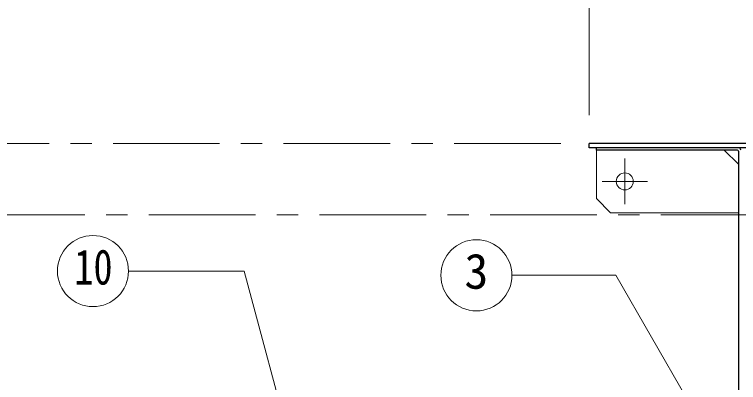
# Model space of a CAD drawing. Units: millimetres at full size, sheet at 1:15; details may follow other scales. Extents: x -3171 to 2904, y -2098 to 2117.
# Drawn here: x -2240 to -1730, y -528 to -270 of the extents above; entities that cross this region are included whole.
import ezdxf
from ezdxf.enums import TextEntityAlignment as Align

# ---------------------------------------------------------------- set-up
doc = ezdxf.new("R2010")
doc.units = ezdxf.units.MM
doc.header["$LTSCALE"] = 15
doc.linetypes.add('CHAIN1', pattern=[8, 5, -1, 1, -1])
doc.layers.add('0-0_ﾚｲﾔ1', color=4, linetype='Continuous', lineweight=9)
doc.styles.add('ＭＳ ゴシック', font='')
doc.styles.get('ＭＳ ゴシック').set_extended_font_data('MS Gothic')

msp = doc.modelspace()

# ---------------------------------------------------------------- linework, layer by layer
at = {"layer": '0-0_ﾚｲﾔ1', "linetype": 'CHAIN1'}
for p, q in [((-1835.38, -340.45), (-1835.38, 249.55)), ((-1855.38, -360.45), (-2720.38, -360.45)), ((-1810.38, -403.05), (-1810.38, -371.05)), ((-1794.38, -387.05), (-1826.38, -387.05)), ((-1470.13, -410.45), (-2590.38, -410.45))]:
    msp.add_line(p, q, dxfattribs=at)
at = {"layer": '0-0_ﾚｲﾔ1', "color": 5, "lineweight": 25}
for p, q in [((-1835.38, -363.45), (-1835.38, -360.45)), ((-1678.38, -360.45), (-1835.38, -360.45)), ((-1679.88, -363.45), (-1835.38, -363.45)), ((-1830.38, -365.05), (-1830.38, -363.45)), ((-1731.18, -365.05), (-1830.38, -365.05)), ((-1730.38, -365.85), (-1730.38, -619.95))]:
    msp.add_line(p, q, dxfattribs=at)
at = {"layer": '0-0_ﾚｲﾔ1', "color": 7, "lineweight": 18}
for p, q in [((-1830.38, -365.05), (-1830.38, -399.05)), ((-1740.38, -365.05), (-1730.38, -375.05)), ((-1830.38, -399.05), (-1820.38, -409.05)), ((-1820.38, -409.05), (-1730.38, -409.05)), ((-1889.76, -453.04), (-1816.73, -453.04)), ((-1719.5, -621.45), (-1816.73, -453.04))]:
    msp.add_line(p, q, dxfattribs=at)
msp.add_lwpolyline([(-2043.61, -578.56), (-2078.04, -450.06), (-2159.49, -450.06)], dxfattribs=at)
for centre, radius in [((-1810.38, -387.05), 6), ((-2184.49, -450.06), 25), ((-1914.76, -453.04), 25)]:
    msp.add_circle(centre, radius, dxfattribs=at)
at = {"layer": '0-0_ﾚｲﾔ1', "color": 5, "lineweight": 25}
for centre, radius in [((-1731.18, -365.85), 0.8), ((-1730.38, -365.05), 1.6)]:
    msp.add_arc(centre, radius, 0, 90, dxfattribs=at)

# ---------------------------------------------------------------- texts
at = {"layer": '0-0_ﾚｲﾔ1', "color": 7, "style": 'ＭＳ ゴシック', "width": 0.8}
msp.add_text('10', height=24.74, dxfattribs=at).set_placement((-2197.61, -466.94), align=Align.BOTTOM_LEFT)
at = {"layer": '0-0_ﾚｲﾔ1', "color": 7, "style": 'ＭＳ ゴシック'}
msp.add_text('3', height=24.74, dxfattribs=at).set_placement((-1923.2, -469.92), align=Align.BOTTOM_LEFT)

doc.saveas('drawing.dxf')
